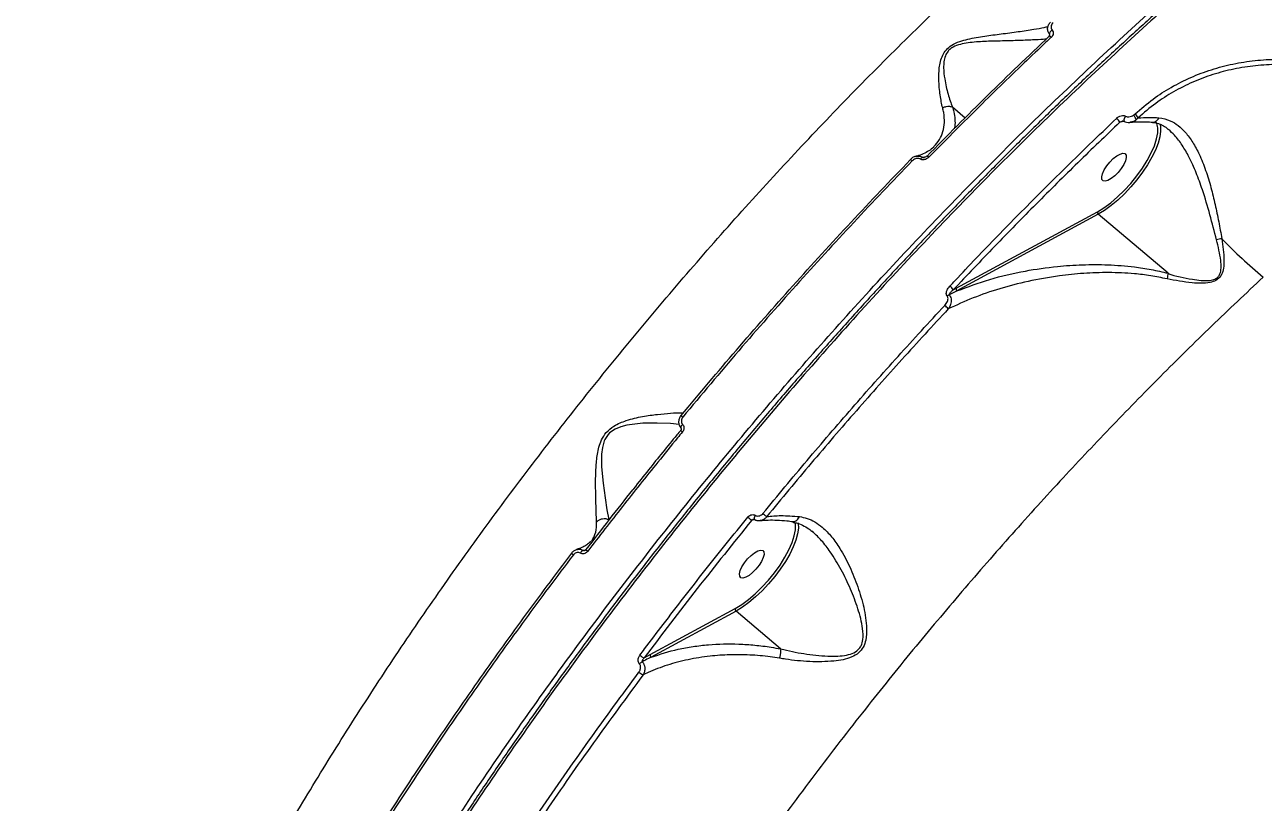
# Model space of a CAD drawing. Header units: millimetres. Extents: x -7245 to 6306, y -6696 to 5973.
# Drawn here: x 1099.5 to 1418.4, y -2352.6 to -2152.5 of the extents above; entities that cross this region are included whole.
import ezdxf

# ---------------------------------------------------------------- set-up
doc = ezdxf.new("R2010")
doc.units = ezdxf.units.MM
for name, color, linetype in [('DIKOM_ОБЪЕКТ', 7, 'Continuous'), ('DIKOM_РАЗМЕР_ЗОНА', 7, 'Continuous'), ('DIKOM_РАЗМЕР_ОБЪЕКТА', 7, 'Continuous')]:
    doc.layers.add(name, color=color, linetype=linetype)
doc.styles.add('style1', font='arial.ttf', dxfattribs={"width": 0.8})
doc.dimstyles.new('1-50', dxfattribs={"dimtxt": 300, "dimasz": 200, "dimexe": 100, "dimexo": 0, "dimgap": 100, "dimtad": 1, "dimtxsty": 'style1', "dimcen": 200, "dimclrd": 7, "dimclre": 7, "dimclrt": 7, "dimadec": 1, "dimazin": 2, "dimtfac": 1, "dimtmove": 0, "dimatfit": 2, "dimfxl": 0, "dimlwd": 25, "dimlwe": 18, "dimarcsym": 0})

# ---------------------------------------------------------------- blocks, each defined once
blk = doc.blocks.new('*D10')
at = {"layer": 'Defpoints', "color": 0, "transparency": 16777216}
for p in [(-4365.71, 2792.53), (4306.16, 475.6), (4306.16, -5965.27)]:
    blk.add_point(p, dxfattribs=at)
at = {"layer": 'DIKOM_РАЗМЕР_ОБЪЕКТА', "color": 7, "lineweight": 18, "transparency": 16777216}
for p, q in [((-4365.71, 2792.53), (-4365.71, -6065.27)), ((4306.16, 475.6), (4306.16, -6065.27))]:
    blk.add_line(p, q, dxfattribs=at)
at = {"layer": 'DIKOM_РАЗМЕР_ОБЪЕКТА', "color": 7, "lineweight": 25, "transparency": 16777216}
blk.add_line((-4165.71, -5965.27), (4106.16, -5965.27), dxfattribs=at)
at = {"layer": 'DIKOM_РАЗМЕР_ОБЪЕКТА', "color": 7, "transparency": 16777216}
for points in [[(-4165.71, -5931.93), (-4165.71, -5998.6), (-4365.71, -5965.27)], [(4106.16, -5931.93), (4106.16, -5998.6), (4306.16, -5965.27)]]:
    blk.add_solid(points, dxfattribs=at)
at = {"layer": 'DIKOM_РАЗМЕР_ОБЪЕКТА', "color": 7, "transparency": 16777216, "insert": (-85.78, -5712.1), "char_height": 300, "attachment_point": 5, "style": 'style1'}
blk.add_mtext('8650', dxfattribs=at)
blk = doc.blocks.new('*D11')
at = {"layer": 'Defpoints', "color": 0, "transparency": 16777216}
for p in [(-3472.32, 4472.83), (-6199.73, -2928.86), (1850.21, -2928.86)]:
    blk.add_point(p, dxfattribs=at)
at = {"layer": 'DIKOM_РАЗМЕР_ОБЪЕКТА', "color": 7, "lineweight": 18, "transparency": 16777216}
for p, q in [((-3472.32, 4472.83), (-6299.73, 4472.83)), ((1850.21, -2928.86), (-6299.73, -2928.86))]:
    blk.add_line(p, q, dxfattribs=at)
at = {"layer": 'DIKOM_РАЗМЕР_ОБЪЕКТА', "color": 7, "lineweight": 25, "transparency": 16777216}
blk.add_line((-6199.73, 4272.83), (-6199.73, -2728.86), dxfattribs=at)
at = {"layer": 'DIKOM_РАЗМЕР_ОБЪЕКТА', "color": 7, "transparency": 16777216}
for points in [[(-6233.06, 4272.83), (-6166.39, 4272.83), (-6199.73, 4472.83)], [(-6233.06, -2728.86), (-6166.39, -2728.86), (-6199.73, -2928.86)]]:
    blk.add_solid(points, dxfattribs=at)
at = {"layer": 'DIKOM_РАЗМЕР_ОБЪЕКТА', "color": 7, "transparency": 16777216, "insert": (-6452.9, 984.54), "char_height": 300, "attachment_point": 5, "rotation": 90, "style": 'style1'}
blk.add_mtext('7400', dxfattribs=at)
blk = doc.blocks.new('*D12')
at = {"layer": 'Defpoints', "color": 0, "transparency": 16777216}
for p in [(-5865.71, 123.34), (6306.18, -91.92), (6306.18, -6596.14)]:
    blk.add_point(p, dxfattribs=at)
at = {"layer": 'DIKOM_РАЗМЕР_ЗОНА', "color": 7, "lineweight": 18, "transparency": 16777216}
for p, q in [((-5865.71, 123.34), (-5865.71, -6696.14)), ((6306.18, -91.92), (6306.18, -6696.14))]:
    blk.add_line(p, q, dxfattribs=at)
at = {"layer": 'DIKOM_РАЗМЕР_ЗОНА', "color": 7, "lineweight": 25, "transparency": 16777216}
blk.add_line((-5665.71, -6596.14), (6106.18, -6596.14), dxfattribs=at)
at = {"layer": 'DIKOM_РАЗМЕР_ЗОНА', "color": 7, "transparency": 16777216}
for points in [[(-5665.71, -6562.81), (-5665.71, -6629.48), (-5865.71, -6596.14)], [(6106.18, -6562.81), (6106.18, -6629.48), (6306.18, -6596.14)]]:
    blk.add_solid(points, dxfattribs=at)
at = {"layer": 'DIKOM_РАЗМЕР_ЗОНА', "color": 7, "transparency": 16777216, "insert": (-71.19, -6342.97), "char_height": 300, "attachment_point": 5, "style": 'style1'}
blk.add_mtext('12150', dxfattribs=at)
blk = doc.blocks.new('*D13')
at = {"layer": 'Defpoints', "color": 0, "transparency": 16777216}
for p in [(-4231.86, 5972.83), (-6795, -4928.88), (1792.4, -4928.88)]:
    blk.add_point(p, dxfattribs=at)
at = {"layer": 'DIKOM_РАЗМЕР_ЗОНА', "color": 7, "lineweight": 18, "transparency": 16777216}
for p, q in [((-4231.86, 5972.83), (-6895, 5972.83)), ((1792.4, -4928.88), (-6895, -4928.88))]:
    blk.add_line(p, q, dxfattribs=at)
at = {"layer": 'DIKOM_РАЗМЕР_ЗОНА', "color": 7, "lineweight": 25, "transparency": 16777216}
blk.add_line((-6795, 5772.83), (-6795, -4728.88), dxfattribs=at)
at = {"layer": 'DIKOM_РАЗМЕР_ЗОНА', "color": 7, "transparency": 16777216}
for points in [[(-6828.33, 5772.83), (-6761.67, 5772.83), (-6795, 5972.83)], [(-6828.33, -4728.88), (-6761.67, -4728.88), (-6795, -4928.88)]]:
    blk.add_solid(points, dxfattribs=at)
at = {"layer": 'DIKOM_РАЗМЕР_ЗОНА', "color": 7, "transparency": 16777216, "insert": (-7048.17, 972.94), "char_height": 300, "attachment_point": 5, "rotation": 90, "style": 'style1'}
blk.add_mtext('10900', dxfattribs=at)

msp = doc.modelspace()

# ---------------------------------------------------------------- linework, layer by layer
at = {"layer": 'DIKOM_ОБЪЕКТ', "color": 7, "linetype": 'Continuous', "lineweight": 15}
for p, q in [((1338.357, -2173.63), (1341.657, -2176.424)), ((1382.698, -2177.343), (1381.433, -2177.576)), ((1382.495, -2177.301), (1382.513, -2177.314)), ((1384.978, -2175.738), (1385.372, -2175.43)), ((1386.157, -2176.446), (1385.637, -2176.944)), ((1384.069, -2177.585), (1384.454, -2177.528)), ((1339.296, -2220.309), (1375.675, -2200.605)), ((1375.894, -2201.264), (1339.515, -2220.968)), ((1393.838, -2216.451), (1375.894, -2201.264)), ((1338.571, -2220.703), (1339.296, -2220.309)), ((1249.897, -2279.842), (1250.04, -2279.963)), ((1287.415, -2279.893), (1286.687, -2280.026)), ((1245.257, -2285.551), (1245.387, -2285.417)), ((1302.462, -2283.085), (1302.171, -2282.794)), ((1240.345, -2288.465), (1240.349, -2288.461)), ((1260.566, -2314.606), (1282.427, -2302.766)), ((1282.646, -2303.424), (1260.785, -2315.265)), ((1294.129, -2313.144), (1282.646, -2303.424)), ((1259, -2315.461), (1260.566, -2314.606))]:
    msp.add_line(p, q, dxfattribs=at)
at = {"layer": 'DIKOM_ОБЪЕКТ', "color": 7, "linetype": 'Continuous', "lineweight": 15, "flags": 128}
for points in [[(1364.016, -2153.844), (1363.826, -2153.991), (1363.651, -2154.157), (1363.502, -2154.332), (1363.389, -2154.504), (1363.316, -2154.665), (1363.29, -2154.804), (1363.311, -2154.913), (1363.378, -2154.986)], [(1363.208, -2155.388), (1363.201, -2155.394), (1363.176, -2155.446), (1363.179, -2155.523)], [(1382.922, -2175.995), (1382.765, -2176.226), (1382.629, -2176.474), (1382.524, -2176.721), (1382.458, -2176.945), (1382.438, -2177.13), (1382.464, -2177.26), (1382.495, -2177.301)], [(1375.675, -2200.605), (1377.347, -2199.58), (1379.082, -2198.304), (1380.837, -2196.806), (1382.571, -2195.122), (1384.241, -2193.295), (1385.808, -2191.368), (1387.233, -2189.387), (1388.481, -2187.4), (1389.524, -2185.455), (1390.335, -2183.6), (1390.895, -2181.879), (1391.191, -2180.333), (1391.215, -2179.012)], [(1391.698, -2177.948), (1391.88, -2178.661), (1391.934, -2179.897), (1391.736, -2181.34), (1391.29, -2182.959), (1390.605, -2184.719), (1389.696, -2186.581), (1388.584, -2188.506), (1387.292, -2190.45), (1385.849, -2192.374), (1384.284, -2194.234), (1382.634, -2195.989), (1380.932, -2197.604), (1379.217, -2199.04), (1377.526, -2200.269), (1375.894, -2201.264)], [(1332.296, -2186.569), (1332.161, -2186.459), (1332.037, -2186.369), (1331.93, -2186.301), (1331.842, -2186.257), (1331.778, -2186.241), (1331.74, -2186.251), (1331.738, -2186.253)], [(1377.139, -2192.653), (1376.833, -2192.279), (1376.778, -2191.651), (1376.979, -2190.819), (1377.421, -2189.853), (1378.067, -2188.83), (1378.865, -2187.832), (1379.751, -2186.941), (1380.652, -2186.227), (1381.496, -2185.752), (1382.213, -2185.551), (1382.747, -2185.642), (1383.054, -2186.016), (1383.109, -2186.644), (1382.908, -2187.475), (1382.466, -2188.442), (1381.82, -2189.465), (1381.022, -2190.463), (1380.136, -2191.354), (1379.235, -2192.067), (1378.391, -2192.543), (1377.673, -2192.744), (1377.139, -2192.653)], [(1327.46, -2187.199), (1327.449, -2187.223), (1327.458, -2187.275)], [(1328.012, -2187.522), (1327.883, -2187.417), (1327.764, -2187.329), (1327.659, -2187.26), (1327.573, -2187.215), (1327.508, -2187.193), (1327.466, -2187.195), (1327.46, -2187.199)], [(1268.465, -2253.042), (1268.474, -2253.045), (1268.51, -2253.068)], [(1268.01, -2255.394), (1265.775, -2255.14), (1262.377, -2255.007), (1258.627, -2255.063), (1254.521, -2255.571), (1253.013, -2255.954), (1251.512, -2256.566), (1250.109, -2257.537), (1249.733, -2257.923), (1248.858, -2259.263), (1248.707, -2259.609), (1248.23, -2261.292), (1248.034, -2262.979), (1248.05, -2266.249), (1248.428, -2270.44), (1248.945, -2274.228), (1249.424, -2277.3), (1249.888, -2279.834), (1249.888, -2279.836), (1249.888, -2279.836)], [(1268.85, -2257.3), (1268.719, -2257.188), (1268.604, -2257.088), (1268.511, -2257.004), (1268.442, -2256.94), (1268.401, -2256.899), (1268.389, -2256.88), (1268.389, -2256.88)], [(1268.889, -2255.382), (1268.749, -2255.522), (1268.627, -2255.665), (1268.528, -2255.806), (1268.456, -2255.938), (1268.415, -2256.056), (1268.405, -2256.157), (1268.427, -2256.235), (1268.444, -2256.258)], [(1287.583, -2278.757), (1287.468, -2278.968), (1287.378, -2279.18), (1287.319, -2279.38), (1287.294, -2279.554), (1287.304, -2279.693), (1287.35, -2279.79), (1287.386, -2279.82)], [(1282.427, -2302.766), (1284.099, -2301.741), (1285.833, -2300.464), (1287.589, -2298.967), (1289.322, -2297.284), (1290.993, -2295.457), (1292.559, -2293.529), (1293.984, -2291.548), (1295.233, -2289.561), (1296.275, -2287.616), (1297.086, -2285.761), (1297.646, -2284.04), (1297.942, -2282.494), (1297.967, -2281.173)], [(1298.614, -2280.719), (1298.632, -2280.821), (1298.686, -2282.058), (1298.487, -2283.501), (1298.041, -2285.121), (1297.356, -2286.88), (1296.448, -2288.743), (1295.336, -2290.667), (1294.044, -2292.612), (1292.6, -2294.535), (1291.036, -2296.395), (1289.385, -2298.151), (1287.684, -2299.764), (1285.969, -2301.201), (1284.277, -2302.431), (1282.646, -2303.424)], [(1297.967, -2281.173), (1297.966, -2281.161), (1297.884, -2280.626)], [(1240.765, -2288.932), (1240.64, -2288.823), (1240.532, -2288.723), (1240.446, -2288.634), (1240.384, -2288.561), (1240.349, -2288.506), (1240.342, -2288.471), (1240.345, -2288.465)], [(1244.43, -2288.046), (1244.3, -2287.933), (1244.189, -2287.829), (1244.101, -2287.738), (1244.04, -2287.666), (1244.008, -2287.613), (1244.006, -2287.582), (1244.007, -2287.581)], [(1244.007, -2287.581), (1244.034, -2287.574), (1244.092, -2287.59)], [(1283.891, -2294.815), (1283.584, -2294.44), (1283.529, -2293.811), (1283.731, -2292.981), (1284.172, -2292.015), (1284.818, -2290.99), (1285.617, -2289.993), (1286.502, -2289.101), (1287.403, -2288.389), (1288.247, -2287.913), (1288.965, -2287.712), (1289.499, -2287.802), (1289.806, -2288.177), (1289.861, -2288.806), (1289.659, -2289.636), (1289.217, -2290.602), (1288.571, -2291.627), (1287.773, -2292.624), (1286.887, -2293.516), (1285.986, -2294.228), (1285.143, -2294.704), (1284.425, -2294.904), (1283.891, -2294.815)]]:
    msp.add_lwpolyline(points, dxfattribs=at)
at = {"layer": 'DIKOM_ОБЪЕКТ', "color": 7, "linetype": 'Continuous', "lineweight": 15}
for centre, radius, start, end in [((1363.234, -2156.111), 0.723, 37.78338, 92.08775), ((1379.074, -2178.551), 2.552, 22.45219, 52.49361), ((1384.337, -2175.893), 1.672, 275.41369, 321.04367), ((1382.432, -2177.913), 3.348, 16.81426, 40.51133), ((1383.685, -2177.545), 2.705, 23.97056, 51.42098), ((1387.678, -2179.246), 3.545, 3.7838, 28.10448), ((1331.195, -2187.756), 1.298, 114.67477, 147.32375), ((1376.299, -2200.764), 0.644, 165.72256, 231.02292), ((1409.576, -2220.268), 12.842, 98.44356, 104.63592), ((1507.1, -2111.05), 138.556, 224.15351, 230.16855), ((1338.303, -2223.878), 2.023, 112.77784, 130.29775), ((1334.546, -2223.65), 4.988, 36.21001, 51.27937), ((1339.919, -2220.468), 0.643, 165.66977, 231.0757), ((1332.641, -2229.287), 5.902, 38.36206, 50.74236), ((1271.066, -2250.61), 3.561, 223.0747, 233.1042), ((1294.373, -2269.143), 13.324, 229.16925, 234.76972), ((1300.588, -2265.421), 16.929, 229.38997, 233.69321), ((1243.939, -2289.138), 1.504, 114.13779, 154.69465), ((1283.05, -2302.924), 0.643, 165.69418, 231.0513), ((1259.57, -2318.686), 2.473, 115.55935, 136.54891), ((1260.795, -2311.537), 4.315, 228.03989, 245.4169), ((1261.189, -2314.765), 0.643, 165.69418, 231.0513), ((1260.574, -2315.822), 4.41, 228.4379, 245.0616)]:
    msp.add_arc(centre, radius, start, end, dxfattribs=at)
for points, knots in [([(1312.18, -1893.416), (1306.263, -1893.983), (1294.42, -1895.117), (1276.408, -1897.411), (1258.27, -1900.131), (1239.786, -1903.356), (1220.994, -1907.094), (1201.932, -1911.357), (1182.908, -1916.081), (1163.346, -1921.424), (1143.29, -1927.442), (1122.808, -1934.173), (1102.587, -1941.397), (1082.724, -1949.083), (1063.311, -1957.192), (1044.435, -1965.695), (1026.137, -1974.583), (1008.433, -1983.83), (991.355, -1993.416), (974.979, -2003.292), (959.385, -2013.415), (944.64, -2023.745), (930.785, -2034.268), (917.822, -2044.962), (905.774, -2055.8), (894.694, -2066.732), (884.635, -2077.705), (875.476, -2088.89), (867.316, -2100.26), (860.226, -2111.782), (854.367, -2123.225), (849.81, -2134.538), (846.443, -2145.708), (845.301, -2152.966), (844.731, -2156.593)], [0, 0, 0, 0, 0.0277669, 0.0555664, 0.0833661, 0.1111327, 0.1400377, 0.1689802, 0.1979229, 0.2268279, 0.2586377, 0.2905486, 0.3225103, 0.3544719, 0.386382, 0.4181914, 0.4498958, 0.4817001, 0.5135557, 0.5454111, 0.5772156, 0.6089191, 0.6405478, 0.6722762, 0.7040553, 0.7358346, 0.7675628, 0.799191, 0.8325936, 0.8660263, 0.8994296, 0.9329431, 0.9664867, 1, 1, 1, 1]), ([(1113.996, -2635.436), (1113.584, -2633.389), (1112.466, -2627.834), (1111.409, -2618.04), (1111.071, -2605.859), (1111.677, -2592.86), (1113.204, -2579.121), (1115.653, -2564.697), (1119.021, -2549.633), (1123.323, -2533.938), (1128.533, -2517.651), (1134.627, -2500.828), (1141.574, -2483.548), (1149.344, -2465.892), (1157.92, -2447.911), (1167.303, -2429.628), (1177.463, -2411.08), (1188.361, -2392.327), (1199.944, -2373.456), (1212.16, -2354.557), (1224.819, -2335.917), (1237.885, -2317.571), (1251.303, -2299.54), (1265.194, -2281.643), (1279.501, -2263.959), (1294.158, -2246.563), (1309.319, -2229.292), (1324.981, -2212.194), (1341.125, -2195.309), (1357.501, -2178.898), (1374.034, -2163.038), (1390.648, -2147.802), (1407.29, -2133.244), (1423.934, -2119.403), (1440.551, -2106.287), (1457.09, -2093.931), (1473.476, -2082.386), (1489.625, -2071.728), (1504.487, -2062.556), (1513.826, -2057.291), (1517.994, -2054.941)], [0, 0, 0, 0, 0.0156524, 0.0424895, 0.0694115, 0.0963763, 0.1233416, 0.1502638, 0.1771009, 0.2039385, 0.2308599, 0.257825, 0.2847902, 0.3117123, 0.3385494, 0.3653865, 0.3923084, 0.4192743, 0.4462389, 0.4731609, 0.4999984, 0.5258459, 0.55177, 0.5777327, 0.6036943, 0.6296184, 0.6554663, 0.6823038, 0.7092257, 0.7361914, 0.7631565, 0.7900784, 0.8169159, 0.843753, 0.8706749, 0.8976399, 0.9246051, 0.951527, 0.9783647, 1, 1, 1, 1]), ([(1099.998, -2546.151), (1100.191, -2542.217), (1100.576, -2534.338), (1102.238, -2521.631), (1104.674, -2508.326), (1107.953, -2494.418), (1112.038, -2479.99), (1116.93, -2465.076), (1122.634, -2449.693), (1129.125, -2433.876), (1136.376, -2417.678), (1144.351, -2401.174), (1153.014, -2384.441), (1162.346, -2367.525), (1172.344, -2350.449), (1182.98, -2333.248), (1194.21, -2315.975), (1205.982, -2298.713), (1218.242, -2281.542), (1230.961, -2264.505), (1244.129, -2247.636), (1257.713, -2230.956), (1271.661, -2214.526), (1285.907, -2198.42), (1300.386, -2182.713), (1315.063, -2167.443), (1329.92, -2152.647), (1344.928, -2138.34), (1360.026, -2124.571), (1375.144, -2111.406), (1390.212, -2098.897), (1404.069, -2087.984), (1416.714, -2078.474), (1424.325, -2073.068), (1428.13, -2070.365)], [0, 0, 0, 0, 0.0315563, 0.0632128, 0.0949196, 0.1266266, 0.1582825, 0.1898391, 0.2213972, 0.2530542, 0.2847616, 0.3164694, 0.3481273, 0.3796848, 0.4112653, 0.4429437, 0.4746738, 0.5064042, 0.5380833, 0.5696641, 0.6012947, 0.6330251, 0.6648063, 0.696588, 0.7283185, 0.7599501, 0.7916592, 0.8234675, 0.8553269, 0.8871857, 0.918995, 0.9507052, 0.9753524, 1, 1, 1, 1]), ([(1417.941, -2126.038), (1416.803, -2126.976), (1412.932, -2130.169), (1406.318, -2135.796), (1398.125, -2142.897), (1389.963, -2150.146), (1381.852, -2157.516), (1373.789, -2165.01), (1365.771, -2172.63), (1357.795, -2180.377), (1349.859, -2188.256), (1341.96, -2196.267), (1334.098, -2204.414), (1326.267, -2212.697), (1318.467, -2221.121), (1310.705, -2229.679), (1303.007, -2238.341), (1295.405, -2247.072), (1287.918, -2255.849), (1280.552, -2264.668), (1273.301, -2273.531), (1266.163, -2282.442), (1259.137, -2291.405), (1252.218, -2300.42), (1245.407, -2309.491), (1238.701, -2318.621), (1232.097, -2327.812), (1225.599, -2337.063), (1219.221, -2346.35), (1212.993, -2355.633), (1206.935, -2364.881), (1201.055, -2374.083), (1195.348, -2383.243), (1189.814, -2392.365), (1184.448, -2401.453), (1179.249, -2410.509), (1174.217, -2419.535), (1169.35, -2428.534), (1164.646, -2437.508), (1160.105, -2446.46), (1155.736, -2455.372), (1151.556, -2464.21), (1147.583, -2472.937), (1143.823, -2481.54), (1140.275, -2490.018), (1136.938, -2498.379), (1133.809, -2506.623), (1130.887, -2514.754), (1128.171, -2522.773), (1125.662, -2530.683), (1123.358, -2538.486), (1121.259, -2546.184), (1119.368, -2553.768), (1117.692, -2561.213), (1116.238, -2568.488), (1115.012, -2575.574), (1114.011, -2582.471), (1113.236, -2589.18), (1112.685, -2595.705), (1112.359, -2602.049), (1112.258, -2608.212), (1112.38, -2614.198), (1112.729, -2620.004), (1113.302, -2625.636), (1114.102, -2631.088), (1115.125, -2636.345), (1116.369, -2641.387), (1117.83, -2646.197), (1119.514, -2650.758), (1121.147, -2654.575), (1122.31, -2656.778), (1122.756, -2657.624)], [0, 0, 0, 0, 0.006174, 0.0210096, 0.0358492, 0.0506144, 0.0653122, 0.0799583, 0.0945696, 0.1091625, 0.1237547, 0.1383584, 0.1529894, 0.167663, 0.1823963, 0.1972068, 0.21205, 0.2268379, 0.2415519, 0.2562111, 0.2708297, 0.2854253, 0.3000158, 0.3146141, 0.3292348, 0.3438936, 0.3586078, 0.3733939, 0.3882391, 0.4030593, 0.4177956, 0.4324712, 0.447102, 0.4617058, 0.4762979, 0.4908962, 0.5055117, 0.5201607, 0.5348602, 0.5496265, 0.5644676, 0.5793073, 0.594071, 0.6087697, 0.6234189, 0.6380364, 0.6526384, 0.6672416, 0.681859, 0.6965052, 0.7111969, 0.7259511, 0.7407835, 0.7556356, 0.7704365, 0.7851669, 0.7998439, 0.8144831, 0.829102, 0.8437165, 0.8583408, 0.8729879, 0.8876727, 0.9024121, 0.9172212, 0.9320737, 0.9468916, 0.9616225, 0.9762835, 0.9908888, 1, 1, 1, 1]), ([(1418.601, -2126.243), (1415.37, -2128.943), (1406.665, -2136.216), (1392.476, -2148.636), (1376.096, -2163.616), (1359.66, -2179.346), (1343.222, -2195.789), (1326.843, -2212.908), (1310.881, -2230.325), (1295.383, -2247.974), (1280.382, -2265.784), (1265.633, -2284.045), (1251.2, -2302.712), (1237.142, -2321.729), (1223.768, -2340.677), (1211.11, -2359.493), (1199.177, -2378.116), (1187.779, -2396.852), (1176.978, -2415.638), (1166.827, -2434.409), (1157.549, -2452.752), (1149.156, -2470.612), (1141.639, -2487.951), (1134.876, -2505.049), (1128.924, -2521.836), (1123.824, -2538.245), (1119.688, -2553.913), (1116.507, -2568.806), (1114.253, -2582.904), (1112.888, -2596.437), (1112.457, -2609.332), (1112.981, -2621.53), (1114.397, -2632.276), (1116.51, -2641.716), (1119.258, -2649.875), (1121.434, -2655.246), (1122.887, -2657.683), (1122.987, -2657.851)], [0, 0, 0, 0, 0.0175098, 0.0471733, 0.0768596, 0.1065232, 0.137048, 0.1675984, 0.1981228, 0.2277864, 0.2574724, 0.2871364, 0.3176611, 0.3482104, 0.3787353, 0.4083997, 0.4380851, 0.467749, 0.4982733, 0.5288236, 0.5593488, 0.589012, 0.6186985, 0.6483614, 0.6788865, 0.7094368, 0.7399614, 0.7696252, 0.7993115, 0.8289745, 0.8594992, 0.8900495, 0.9205739, 0.9463918, 0.9722396, 0.998087, 1, 1, 1, 1]), ([(1363.378, -2154.986), (1363.223, -2154.76), (1362.903, -2154.293), (1362.809, -2153.416), (1363.017, -2152.521), (1363.406, -2152.033), (1363.6, -2151.789)], [0, 0, 0, 0, 0.2380226, 0.4905257, 0.7462164, 1, 1, 1, 1]), ([(1335.833, -2173.891), (1335.598, -2172.823), (1335.127, -2170.688), (1334.813, -2167.069), (1334.865, -2164.075), (1335.207, -2161.939), (1335.748, -2160.345), (1336.703, -2158.863), (1338.233, -2157.607), (1340.184, -2156.746), (1343.079, -2155.957), (1346.703, -2155.34), (1351.079, -2154.811), (1355.371, -2154.238), (1359.08, -2153.689), (1361.646, -2153.23), (1362.665, -2153.013), (1362.98, -2152.945)], [0, 0, 0, 0, 0.1084306, 0.2168694, 0.290052, 0.327704, 0.3651613, 0.3987972, 0.4327537, 0.4751019, 0.5157687, 0.6023169, 0.6891023, 0.7874057, 0.8856211, 0.9645756, 1, 1, 1, 1]), ([(1363.331, -2154.95), (1363.344, -2154.966), (1363.384, -2155.018), (1363.387, -2155.102), (1363.304, -2155.295), (1363.19, -2155.41), (1363.12, -2155.46), (1363.112, -2155.466)], [0, 0, 0, 0, 0.1594419, 0.518678, 0.7599168, 0.9743414, 1, 1, 1, 1]), ([(1364.236, -2151.963), (1364.11, -2152.104), (1363.859, -2152.388), (1363.707, -2152.91), (1363.739, -2153.428), (1363.926, -2153.709), (1364.016, -2153.844)], [0, 0, 0, 0, 0.2580877, 0.5167083, 0.7677983, 1, 1, 1, 1]), ([(1364.016, -2153.844), (1364.104, -2153.975), (1364.286, -2154.246), (1364.319, -2154.748), (1364.172, -2155.254), (1363.927, -2155.53), (1363.805, -2155.668)], [0, 0, 0, 0, 0.2338122, 0.4825744, 0.7414682, 1, 1, 1, 1]), ([(1331.746, -2186.351), (1336.941, -2181.093), (1347.345, -2170.562), (1357.896, -2160.541), (1363.179, -2155.523)], [0, 0, 0, 0, 0.4992748, 1, 1, 1, 1]), ([(1363.805, -2155.668), (1363.338, -2156.108), (1361.001, -2158.306), (1354.553, -2164.437), (1344.485, -2174.219), (1336.362, -2182.45), (1332.296, -2186.569)], [0, 0, 0, 0, 0.0441457, 0.220715, 0.6100083, 1, 1, 1, 1]), ([(1362.511, -2156.164), (1362.25, -2156.185), (1361.258, -2156.263), (1358.761, -2156.411), (1355.094, -2156.546), (1350.891, -2156.663), (1346.65, -2156.735), (1343.159, -2156.977), (1340.398, -2157.46), (1338.658, -2158.064), (1337.677, -2158.796), (1336.992, -2159.542), (1336.43, -2160.546), (1336.106, -2162.023), (1336.045, -2164.046), (1336.377, -2166.934), (1337.174, -2170.394), (1337.946, -2172.661), (1338.347, -2173.623), (1338.347, -2173.624)], [0, 0, 0, 0, 0.0289713, 0.1099551, 0.2112987, 0.3127228, 0.4009647, 0.4889563, 0.5287573, 0.5685467, 0.5945985, 0.5993858, 0.6302285, 0.6665617, 0.7031194, 0.7769763, 0.88843, 0.9998894, 1, 1, 1, 1]), ([(1385.372, -2175.43), (1386.878, -2174.12), (1389.774, -2171.6), (1394.636, -2168.499), (1399.671, -2165.953), (1404.994, -2163.936), (1410.535, -2162.483), (1416.217, -2161.59), (1421.963, -2161.257), (1427.692, -2161.511), (1433.353, -2162.271), (1436.986, -2163.223), (1438.8, -2163.698)], [0, 0, 0, 0, 0.1070818, 0.2059767, 0.3051841, 0.4040774, 0.5033389, 0.6029206, 0.7021779, 0.8013485, 0.9008334, 1, 1, 1, 1]), ([(1438.485, -2165.016), (1436.708, -2164.549), (1433.148, -2163.613), (1427.6, -2162.862), (1421.986, -2162.605), (1416.357, -2162.927), (1410.791, -2163.793), (1405.365, -2165.211), (1400.151, -2167.178), (1395.223, -2169.668), (1390.464, -2172.699), (1387.63, -2175.164), (1386.157, -2176.446)], [0, 0, 0, 0, 0.0992775, 0.19887, 0.2981517, 0.3974202, 0.4970062, 0.5962745, 0.6950831, 0.7942198, 0.8930341, 1, 1, 1, 1]), ([(1333.586, -2183.838), (1334.108, -2183.251), (1335.128, -2182.107), (1335.983, -2180.01), (1336.36, -2177.707), (1336.238, -2175.624), (1335.928, -2174.297), (1335.833, -2173.891)], [0, 0, 0, 0, 0.2343598, 0.4567397, 0.6796802, 0.9018622, 1, 1, 1, 1]), ([(1335.833, -2173.891), (1335.875, -2173.865), (1336.15, -2173.696), (1336.727, -2173.478), (1337.576, -2173.395), (1338.09, -2173.548), (1338.347, -2173.624)], [0, 0, 0, 0, 0.0562567, 0.3685193, 0.6843395, 1, 1, 1, 1]), ([(1338.347, -2173.624), (1338.348, -2173.624), (1338.351, -2173.626), (1338.354, -2173.628), (1338.356, -2173.63), (1338.357, -2173.63)], [0, 0, 0, 0, 0.3064832, 0.7206832, 1, 1, 1, 1]), ([(1338.357, -2173.63), (1338.475, -2174.044), (1338.791, -2175.151), (1339.011, -2176.825), (1339.033, -2178.295), (1338.857, -2179.057), (1338.806, -2179.28)], [0, 0, 0, 0, 0.1980822, 0.5304816, 0.8628892, 1, 1, 1, 1]), ([(1337.666, -2219.758), (1338.119, -2219.276), (1340.383, -2216.867), (1346.295, -2210.64), (1355.459, -2201.199), (1367.503, -2189.122), (1375.931, -2181.034), (1380.628, -2176.526)], [0, 0, 0, 0, 0.0321633, 0.1607966, 0.4182913, 0.6757826, 1, 1, 1, 1]), ([(1380.628, -2176.526), (1380.679, -2176.479), (1380.923, -2176.258), (1381.402, -2175.973), (1382.016, -2175.817), (1382.531, -2175.823), (1382.792, -2175.938), (1382.922, -2175.995)], [0, 0, 0, 0, 0.0844771, 0.4027826, 0.6518606, 0.8255023, 1, 1, 1, 1]), ([(1382.173, -2177.302), (1382.094, -2177.318), (1381.859, -2177.364), (1381.623, -2177.472), (1381.466, -2177.557), (1381.433, -2177.576)], [0, 0, 0, 0, 0.2824215, 0.8469879, 1, 1, 1, 1]), ([(1382.173, -2177.302), (1382.204, -2177.294), (1382.278, -2177.277), (1382.382, -2177.28), (1382.46, -2177.292), (1382.506, -2177.31), (1382.517, -2177.316), (1382.518, -2177.318), (1382.519, -2177.318)], [0, 0, 0, 0, 0.1864715, 0.4333122, 0.5911445, 0.7151806, 0.8515738, 1, 1, 1, 1]), ([(1382.513, -2177.313), (1382.515, -2177.315), (1382.706, -2177.464), (1383.206, -2177.586), (1383.75, -2177.668), (1384.043, -2177.599), (1384.088, -2177.589)], [0, 0, 0, 0, 0.0067615, 0.4510792, 0.9164145, 1, 1, 1, 1]), ([(1382.922, -2175.995), (1383.058, -2176.055), (1383.329, -2176.174), (1383.87, -2176.18), (1384.443, -2176.046), (1384.808, -2175.836), (1384.978, -2175.738)], [0, 0, 0, 0, 0.2096564, 0.41821, 0.7298389, 1, 1, 1, 1]), ([(1385.637, -2176.944), (1385.404, -2177.105), (1384.928, -2177.435), (1384.372, -2177.534), (1384.087, -2177.585)], [0, 0, 0, 0, 0.4885328, 1, 1, 1, 1]), ([(1384.495, -2177.564), (1384.572, -2177.554), (1385.277, -2177.464), (1386.782, -2177.414), (1388.508, -2177.424), (1389.6, -2177.535), (1389.855, -2177.561)], [0, 0, 0, 0, 0.0498743, 0.4609771, 0.8737641, 1, 1, 1, 1]), ([(1386.157, -2176.446), (1387.094, -2176.373), (1388.76, -2176.244), (1390.665, -2176.354), (1391.498, -2176.403)], [0, 0, 0, 0, 0.5623934, 1, 1, 1, 1]), ([(1389.829, -2177.514), (1389.881, -2177.527), (1390.13, -2177.588), (1390.596, -2177.415), (1391.092, -2177.038), (1391.371, -2176.646), (1391.479, -2176.439), (1391.498, -2176.403)], [0, 0, 0, 0, 0.0836897, 0.4009285, 0.7180591, 0.9496945, 1, 1, 1, 1]), ([(1391.498, -2176.403), (1392.498, -2176.591), (1394.253, -2176.92), (1396.496, -2178.371), (1398.45, -2180.22), (1400.262, -2182.709), (1402.023, -2185.985), (1403.584, -2189.91), (1404.914, -2194.296), (1406, -2198.755), (1406.911, -2203.181), (1407.431, -2206.105), (1407.69, -2207.565)], [0, 0, 0, 0, 0.1044949, 0.1833827, 0.2623354, 0.3558445, 0.4494162, 0.5631886, 0.6770724, 0.7845145, 0.8924063, 1, 1, 1, 1]), ([(1381.433, -2177.576), (1377.828, -2181.027), (1370.618, -2187.928), (1359.866, -2198.613), (1349.165, -2209.513), (1342.102, -2216.973), (1338.571, -2220.703)], [0, 0, 0, 0, 0.249312, 0.4986315, 0.7493198, 1, 1, 1, 1]), ([(1389.815, -2177.597), (1390.111, -2177.621), (1390.885, -2177.685), (1392.023, -2178.112), (1393.119, -2178.705), (1393.754, -2179.253), (1394.006, -2179.472)], [0, 0, 0, 0, 0.1996166, 0.5232374, 0.8103813, 1, 1, 1, 1]), ([(1406.331, -2207.842), (1405.779, -2205.692), (1404.677, -2201.395), (1402.939, -2195.538), (1401.135, -2190.535), (1399.41, -2186.676), (1397.536, -2183.448), (1395.786, -2181.064), (1394.52, -2179.934), (1394.004, -2179.474)], [0, 0, 0, 0, 0.2040731, 0.4078348, 0.5499414, 0.6918603, 0.8065811, 0.9212034, 1, 1, 1, 1]), ([(1328.914, -2186.369), (1328.769, -2186.403), (1328.34, -2186.506), (1327.834, -2186.813), (1327.565, -2187.127), (1327.484, -2187.222)], [0, 0, 0, 0, 0.2639373, 0.7779167, 1, 1, 1, 1]), ([(1330.102, -2187.055), (1329.976, -2186.994), (1329.723, -2186.872), (1329.268, -2186.86), (1328.791, -2186.975), (1328.354, -2187.206), (1328.116, -2187.426), (1328.012, -2187.522)], [0, 0, 0, 0, 0.1888971, 0.3773979, 0.5792183, 0.8166296, 1, 1, 1, 1]), ([(1333.579, -2183.867), (1333.533, -2183.923), (1333.206, -2184.317), (1332.33, -2184.943), (1330.908, -2185.694), (1329.743, -2186.155), (1328.992, -2186.324), (1328.889, -2186.347)], [0, 0, 0, 0, 0.0516859, 0.3659522, 0.6668013, 0.9543817, 1, 1, 1, 1]), ([(1328.894, -2186.369), (1329.041, -2186.327), (1329.412, -2186.224), (1330.038, -2186.276), (1330.446, -2186.475), (1330.653, -2186.577)], [0, 0, 0, 0, 0.2452043, 0.6176544, 1, 1, 1, 1]), ([(1332.296, -2186.569), (1332.188, -2186.669), (1331.935, -2186.9), (1331.472, -2187.139), (1330.969, -2187.256), (1330.495, -2187.244), (1330.233, -2187.118), (1330.102, -2187.055)], [0, 0, 0, 0, 0.1825685, 0.423767, 0.6274646, 0.8133901, 1, 1, 1, 1]), ([(1330.653, -2186.577), (1330.734, -2186.561), (1331.038, -2186.503), (1331.338, -2186.444), (1331.558, -2186.4)], [0, 0, 0, 0, 0.2677397, 1, 1, 1, 1]), ([(1330.653, -2186.577), (1330.683, -2186.59), (1330.735, -2186.613), (1330.862, -2186.632), (1330.982, -2186.633), (1331.068, -2186.613), (1331.092, -2186.607)], [0, 0, 0, 0, 0.2125848, 0.3679587, 0.8226984, 1, 1, 1, 1]), ([(1331.728, -2186.244), (1331.688, -2186.289), (1331.572, -2186.419), (1331.342, -2186.551), (1331.159, -2186.593), (1331.092, -2186.609)], [0, 0, 0, 0, 0.2527825, 0.7257531, 1, 1, 1, 1]), ([(1268.51, -2253.068), (1273.228, -2247.429), (1282.665, -2236.151), (1297.284, -2219.546), (1312.197, -2203.18), (1322.371, -2192.576), (1327.458, -2187.275)], [0, 0, 0, 0, 0.248596, 0.4971956, 0.7485973, 1, 1, 1, 1]), ([(1328.012, -2187.522), (1322.97, -2192.775), (1312.885, -2203.281), (1297.991, -2219.616), (1283.277, -2236.313), (1273.711, -2247.743), (1268.928, -2253.458)], [0, 0, 0, 0, 0.2485956, 0.4971942, 0.7485981, 1, 1, 1, 1]), ([(1407.69, -2207.565), (1407.949, -2209.407), (1408.306, -2211.955), (1408.194, -2215.026), (1407.802, -2216.605), (1407.077, -2217.688), (1406.051, -2218.429), (1404.438, -2218.912), (1402.364, -2219.062), (1398.628, -2218.857), (1395.727, -2218.294), (1393.588, -2217.879)], [0, 0, 0, 0, 0.2311371, 0.3196877, 0.3914209, 0.4367009, 0.4822228, 0.5456651, 0.6397149, 0.7342312, 1, 1, 1, 1]), ([(1393.844, -2216.46), (1393.847, -2216.461), (1395.844, -2217.26), (1398.736, -2217.766), (1402.329, -2218.336), (1404.297, -2218.369), (1405.827, -2218.06), (1406.768, -2217.43), (1407.361, -2216.43), (1407.562, -2214.952), (1407.348, -2212.024), (1406.76, -2209.605), (1406.331, -2207.842)], [0, 0, 0, 0, 0.0003274, 0.274236, 0.3691559, 0.4635525, 0.5235617, 0.5648644, 0.6061973, 0.6747388, 0.76301, 1, 1, 1, 1]), ([(1339.515, -2220.968), (1342.291, -2219.933), (1347.843, -2217.864), (1356.581, -2215.839), (1364.609, -2214.675), (1371.752, -2214.186), (1378.369, -2214.183), (1384.325, -2214.661), (1389.503, -2215.424), (1392.393, -2216.109), (1393.838, -2216.451)], [0, 0, 0, 0, 0.18014, 0.3602654, 0.513481, 0.6278127, 0.7423204, 0.8564262, 0.9282299, 1, 1, 1, 1]), ([(1418.351, -2217.451), (1413.915, -2221.616), (1405.038, -2229.953), (1391.863, -2242.958), (1378.832, -2256.288), (1365.814, -2270.13), (1352.843, -2284.466), (1339.956, -2299.275), (1327.367, -2314.321), (1314.699, -2330.071), (1302.024, -2346.524), (1289.414, -2363.659), (1277.3, -2380.904), (1265.739, -2398.178), (1254.784, -2415.4), (1244.488, -2432.495), (1234.877, -2449.432), (1225.952, -2466.187), (1217.724, -2482.725), (1210.23, -2498.971), (1203.506, -2514.846), (1197.585, -2530.286), (1192.49, -2545.254), (1188.212, -2559.739), (1184.753, -2573.708), (1182.126, -2587.1), (1180.346, -2599.848), (1179.411, -2612.131), (1179.386, -2623.867), (1180.31, -2634.991), (1182.178, -2645.266), (1185.02, -2654.62), (1188.736, -2663.117), (1191.992, -2667.956), (1193.62, -2670.375)], [0, 0, 0, 0, 0.0277663, 0.0555656, 0.083365, 0.1111322, 0.1400373, 0.1689796, 0.1979225, 0.2268274, 0.258637, 0.2905481, 0.3225097, 0.3544719, 0.386382, 0.4181913, 0.4498948, 0.4817001, 0.5135554, 0.5454112, 0.5772151, 0.6089195, 0.6405471, 0.6722759, 0.704055, 0.7358347, 0.7675624, 0.7991909, 0.8325938, 0.8660267, 0.8994299, 0.9329431, 0.9664865, 1, 1, 1, 1]), ([(1393.588, -2217.879), (1392.185, -2217.592), (1389.378, -2217.017), (1384.343, -2216.447), (1378.546, -2216.185), (1372.098, -2216.413), (1365.131, -2217.138), (1357.889, -2218.426), (1350.49, -2220.357), (1343.594, -2222.702), (1339.376, -2224.651), (1337.269, -2225.625)], [0, 0, 0, 0, 0.0661355, 0.1323037, 0.2383365, 0.3447324, 0.450977, 0.5939581, 0.7292239, 0.8647246, 1, 1, 1, 1]), ([(1393.844, -2216.46), (1393.818, -2216.664), (1393.768, -2217.04), (1393.659, -2217.568), (1393.598, -2217.836), (1393.588, -2217.879)], [0, 0, 0, 0, 0.4996424, 0.9205706, 1, 1, 1, 1]), ([(1393.838, -2216.451), (1393.84, -2216.452), (1393.842, -2216.454), (1393.844, -2216.457), (1393.844, -2216.459), (1393.844, -2216.46)], [0, 0, 0, 0, 0.3705616, 0.7948771, 1, 1, 1, 1]), ([(1336.995, -2222.335), (1336.964, -2222.294), (1336.863, -2222.165), (1336.759, -2221.853), (1336.765, -2221.363), (1336.997, -2220.598), (1337.401, -2220.091), (1337.666, -2219.758)], [0, 0, 0, 0, 0.0555791, 0.1784117, 0.3496046, 0.5728751, 1, 1, 1, 1]), ([(1337.52, -2222.012), (1337.57, -2222.072), (1337.732, -2222.267), (1337.944, -2222.71), (1338.062, -2223.391), (1337.962, -2224.305), (1337.65, -2225.075), (1337.345, -2225.514), (1337.269, -2225.625)], [0, 0, 0, 0, 0.063536, 0.2059654, 0.3868189, 0.5939034, 0.8979397, 1, 1, 1, 1]), ([(1338.571, -2220.703), (1338.34, -2220.889), (1337.999, -2221.165), (1337.663, -2221.557), (1337.529, -2221.785), (1337.488, -2221.935), (1337.514, -2221.996), (1337.52, -2222.012)], [0, 0, 0, 0, 0.4939846, 0.7308257, 0.8853945, 0.9703573, 1, 1, 1, 1]), ([(1339.515, -2220.968), (1339.294, -2221.082), (1338.628, -2221.428), (1337.964, -2221.778), (1337.52, -2222.012)], [0, 0, 0, 0, 0.3319846, 1, 1, 1, 1]), ([(1289.569, -2278.273), (1293.339, -2273.715), (1300.88, -2264.599), (1312.5, -2251.119), (1324.313, -2237.782), (1332.355, -2229.073), (1336.376, -2224.718)], [0, 0, 0, 0, 0.2490998, 0.4982007, 0.7491072, 1, 1, 1, 1]), ([(1336.376, -2224.718), (1336.629, -2224.401), (1337.003, -2223.932), (1337.216, -2223.225), (1337.219, -2222.781), (1337.119, -2222.492), (1337.024, -2222.371), (1336.995, -2222.335)], [0, 0, 0, 0, 0.4386594, 0.648824, 0.8191651, 0.9451682, 1, 1, 1, 1]), ([(1337.269, -2225.625), (1333.286, -2229.939), (1325.319, -2238.568), (1313.557, -2251.84), (1301.933, -2265.321), (1294.354, -2274.483), (1290.564, -2279.064)], [0, 0, 0, 0, 0.2491031, 0.4982002, 0.7491032, 1, 1, 1, 1]), ([(1246.765, -2280.446), (1246.725, -2279.645), (1246.645, -2278.042), (1246.559, -2274.742), (1246.47, -2270.915), (1246.532, -2266.918), (1246.81, -2263.603), (1247.306, -2261.18), (1247.982, -2259.246), (1249.233, -2257.254), (1251.005, -2255.831), (1252.789, -2254.93), (1255.306, -2254.014), (1258.64, -2253.251), (1262.514, -2252.743), (1265.866, -2252.425), (1268.071, -2252.326), (1268.866, -2252.409), (1269.049, -2252.429)], [0, 0, 0, 0, 0.0802883, 0.1606828, 0.2481164, 0.3355214, 0.4004071, 0.433923, 0.46727, 0.5057258, 0.550271, 0.5827925, 0.6154048, 0.7038021, 0.7924241, 0.8827466, 0.9729333, 1, 1, 1, 1]), ([(1268.473, -2253.05), (1268.441, -2253.084), (1268.203, -2253.332), (1267.932, -2253.945), (1267.821, -2254.834), (1267.998, -2255.663), (1268.326, -2256.064), (1268.466, -2256.235)], [0, 0, 0, 0, 0.0403609, 0.2937416, 0.550645, 0.8078905, 1, 1, 1, 1]), ([(1268.928, -2253.458), (1268.832, -2253.598), (1268.639, -2253.88), (1268.535, -2254.384), (1268.587, -2254.877), (1268.743, -2255.206), (1268.866, -2255.355), (1268.889, -2255.382)], [0, 0, 0, 0, 0.2364206, 0.4727704, 0.7092362, 0.9460681, 1, 1, 1, 1]), ([(1268.394, -2256.883), (1268.067, -2257.277), (1265.283, -2260.631), (1261.228, -2265.637), (1257.549, -2270.274), (1256.255, -2271.906)], [0, 0, 0, 0, 0.0793674, 0.6760301, 1, 1, 1, 1]), ([(1268.436, -2256.259), (1268.461, -2256.289), (1268.507, -2256.345), (1268.535, -2256.491), (1268.515, -2256.65), (1268.463, -2256.787), (1268.405, -2256.854), (1268.385, -2256.878)], [0, 0, 0, 0, 0.2639082, 0.4942348, 0.691983, 0.8935848, 1, 1, 1, 1]), ([(1268.889, -2255.382), (1268.911, -2255.41), (1269.032, -2255.559), (1269.189, -2255.884), (1269.241, -2256.376), (1269.138, -2256.879), (1268.946, -2257.16), (1268.85, -2257.3)], [0, 0, 0, 0, 0.0537726, 0.2896939, 0.5265815, 0.7632621, 1, 1, 1, 1]), ([(1268.85, -2257.3), (1268.427, -2257.815), (1266.311, -2260.388), (1261.122, -2266.764), (1253.357, -2276.481), (1247.407, -2284.19), (1244.43, -2288.046)], [0, 0, 0, 0, 0.0507623, 0.2538458, 0.6266942, 1, 1, 1, 1]), ([(1244.092, -2287.59), (1248.046, -2282.431), (1252.068, -2277.184), (1256.244, -2272.015), (1256.314, -2271.928)], [0, 0, 0, 0, 0.9832097, 1, 1, 1, 1]), ([(1257.91, -2314.746), (1258.305, -2314.218), (1260.284, -2311.579), (1265.8, -2304.302), (1274.589, -2292.947), (1281.969, -2283.801), (1285.661, -2279.224)], [0, 0, 0, 0, 0.0441431, 0.2207086, 0.6100113, 1, 1, 1, 1]), ([(1285.661, -2279.224), (1285.706, -2279.173), (1285.87, -2278.986), (1286.213, -2278.739), (1286.688, -2278.58), (1287.168, -2278.568), (1287.445, -2278.694), (1287.583, -2278.757)], [0, 0, 0, 0, 0.0918215, 0.3355326, 0.5630525, 0.7814228, 1, 1, 1, 1]), ([(1287.583, -2278.757), (1287.725, -2278.821), (1288.008, -2278.949), (1288.502, -2278.938), (1288.994, -2278.774), (1289.352, -2278.52), (1289.523, -2278.326), (1289.569, -2278.273)], [0, 0, 0, 0, 0.2168232, 0.4334889, 0.6620499, 0.9080231, 1, 1, 1, 1]), ([(1290.564, -2279.064), (1290.498, -2279.151), (1290.253, -2279.471), (1289.721, -2279.868), (1289.174, -2280.117), (1288.886, -2280.109), (1288.851, -2280.108)], [0, 0, 0, 0, 0.1529152, 0.562819, 0.9470437, 1, 1, 1, 1]), ([(1290.564, -2279.064), (1291.738, -2278.949), (1294.287, -2278.698), (1297.329, -2278.955), (1298.97, -2279.093)], [0, 0, 0, 0, 0.4605037, 1, 1, 1, 1]), ([(1298.97, -2279.093), (1299.624, -2279.212), (1300.995, -2279.462), (1302.963, -2280.41), (1305.113, -2281.948), (1307.298, -2284.227), (1309.701, -2287.622), (1312, -2291.945), (1314.015, -2297.077), (1315.619, -2302.386), (1316.351, -2307.027), (1316.221, -2310.525), (1315.492, -2312.719), (1314.228, -2314.283), (1312.365, -2315.341), (1310.19, -2315.97), (1306.574, -2316.462), (1301.592, -2316.517), (1296.899, -2316.037), (1294.347, -2315.636), (1293.824, -2315.553)], [0, 0, 0, 0, 0.039975, 0.083839, 0.127731, 0.1889341, 0.2502273, 0.3350346, 0.4199818, 0.5024351, 0.5846144, 0.6297476, 0.6580848, 0.6869135, 0.7180026, 0.753287, 0.7887221, 0.8822429, 0.9758676, 1, 1, 1, 1]), ([(1297.263, -2280.329), (1297.324, -2280.345), (1297.568, -2280.41), (1298.026, -2280.236), (1298.535, -2279.83), (1298.832, -2279.388), (1298.952, -2279.132), (1298.97, -2279.093)], [0, 0, 0, 0, 0.0977319, 0.3924201, 0.6870758, 0.952297, 1, 1, 1, 1]), ([(1245.489, -2285.312), (1245.902, -2284.619), (1246.738, -2283.218), (1246.756, -2281.376), (1246.765, -2280.446)], [0, 0, 0, 0, 0.4945104, 1, 1, 1, 1]), ([(1246.765, -2280.446), (1246.797, -2280.411), (1246.995, -2280.197), (1247.465, -2279.857), (1248.245, -2279.592), (1249.108, -2279.555), (1249.628, -2279.743), (1249.888, -2279.836)], [0, 0, 0, 0, 0.0429642, 0.2680436, 0.5120309, 0.7560014, 1, 1, 1, 1]), ([(1249.888, -2279.836), (1249.89, -2279.837), (1249.893, -2279.838), (1249.895, -2279.841), (1249.897, -2279.842)], [0, 0, 0, 0, 0.3999081, 1, 1, 1, 1]), ([(1286.687, -2280.026), (1281.973, -2285.875), (1272.53, -2297.589), (1263.514, -2309.498), (1259, -2315.461)], [0, 0, 0, 0, 0.4992722, 1, 1, 1, 1]), ([(1287.161, -2279.797), (1287.096, -2279.814), (1286.95, -2279.85), (1286.796, -2279.94), (1286.711, -2280.007), (1286.687, -2280.026)], [0, 0, 0, 0, 0.364791, 0.8234473, 1, 1, 1, 1]), ([(1287.162, -2279.801), (1287.178, -2279.796), (1287.247, -2279.776), (1287.327, -2279.79), (1287.365, -2279.815), (1287.381, -2279.825)], [0, 0, 0, 0, 0.1460902, 0.6463251, 1, 1, 1, 1]), ([(1287.392, -2279.812), (1287.415, -2279.83), (1287.657, -2280.009), (1288.168, -2280.156), (1288.642, -2280.116), (1288.844, -2280.099)], [0, 0, 0, 0, 0.0583389, 0.5979936, 1, 1, 1, 1]), ([(1288.852, -2280.118), (1289.527, -2280.055), (1290.885, -2279.928), (1293.215, -2279.957), (1295.337, -2280.095), (1296.75, -2280.301), (1297.255, -2280.374)], [0, 0, 0, 0, 0.2788784, 0.5603512, 0.8427212, 1, 1, 1, 1]), ([(1297.221, -2280.546), (1297.544, -2280.594), (1298.42, -2280.726), (1299.801, -2281.288), (1301.227, -2282.074), (1302.088, -2282.798), (1302.444, -2283.097)], [0, 0, 0, 0, 0.1772774, 0.4799194, 0.7849024, 1, 1, 1, 1]), ([(1245.168, -2285.438), (1245.059, -2285.586), (1244.77, -2285.979), (1244.034, -2286.519), (1243.009, -2287.085), (1242.103, -2287.361), (1241.653, -2287.498)], [0, 0, 0, 0, 0.1731228, 0.4606624, 0.7317715, 1, 1, 1, 1]), ([(1294.134, -2313.152), (1294.136, -2313.152), (1294.649, -2313.241), (1297.101, -2313.905), (1301.66, -2314.623), (1306.466, -2315.105), (1309.987, -2314.957), (1312.041, -2314.597), (1313.707, -2313.82), (1314.504, -2312.923), (1315.036, -2311.943), (1315.439, -2310.363), (1315.292, -2307.972), (1314.768, -2305.326), (1313.763, -2301.897), (1312.148, -2297.66), (1309.771, -2292.717), (1307.245, -2288.553), (1304.793, -2285.28), (1303.211, -2283.789), (1302.462, -2283.085)], [0, 0, 0, 0, 0.0001015, 0.028495, 0.1373495, 0.2485784, 0.2881562, 0.3284666, 0.3616326, 0.3860513, 0.3916387, 0.4217803, 0.4720927, 0.5195803, 0.567146, 0.6645451, 0.7639037, 0.8654403, 0.9363709, 1, 1, 1, 1]), ([(1188.704, -2362.803), (1192.203, -2357.328), (1199.202, -2346.377), (1210.339, -2329.881), (1221.932, -2313.372), (1232.029, -2299.547), (1238.287, -2291.274), (1240.413, -2288.464)], [0, 0, 0, 0, 0.2203152, 0.4406239, 0.6630801, 0.8855414, 1, 1, 1, 1]), ([(1240.765, -2288.932), (1238.635, -2291.749), (1232.402, -2299.986), (1222.359, -2313.736), (1210.77, -2330.228), (1199.563, -2346.814), (1192.478, -2357.896), (1188.936, -2363.437)], [0, 0, 0, 0, 0.1144531, 0.3347657, 0.5550743, 0.7775354, 1, 1, 1, 1]), ([(1241.694, -2287.548), (1241.454, -2287.639), (1240.95, -2287.831), (1240.496, -2288.203), (1240.351, -2288.461), (1240.348, -2288.467)], [0, 0, 0, 0, 0.4698854, 0.9869167, 1, 1, 1, 1]), ([(1242.579, -2288.495), (1242.444, -2288.43), (1242.172, -2288.301), (1241.706, -2288.309), (1241.257, -2288.47), (1240.946, -2288.711), (1240.802, -2288.887), (1240.765, -2288.932)], [0, 0, 0, 0, 0.2257033, 0.4514189, 0.6802217, 0.9178077, 1, 1, 1, 1]), ([(1241.702, -2287.563), (1241.768, -2287.537), (1242.065, -2287.419), (1242.65, -2287.454), (1243.099, -2287.661), (1243.324, -2287.765)], [0, 0, 0, 0, 0.1241461, 0.5612043, 1, 1, 1, 1]), ([(1244.43, -2288.046), (1244.392, -2288.093), (1244.244, -2288.273), (1243.925, -2288.518), (1243.465, -2288.68), (1242.992, -2288.69), (1242.717, -2288.56), (1242.579, -2288.495)], [0, 0, 0, 0, 0.0825026, 0.3215947, 0.5511891, 0.7755935, 1, 1, 1, 1]), ([(1243.324, -2287.765), (1243.368, -2287.757), (1243.578, -2287.717), (1243.785, -2287.675), (1243.949, -2287.642)], [0, 0, 0, 0, 0.2064103, 1, 1, 1, 1]), ([(1243.324, -2287.765), (1243.367, -2287.784), (1243.417, -2287.806), (1243.53, -2287.826), (1243.603, -2287.827), (1243.664, -2287.811), (1243.666, -2287.81)], [0, 0, 0, 0, 0.4092562, 0.4718904, 0.9786136, 1, 1, 1, 1]), ([(1244.002, -2287.577), (1243.977, -2287.61), (1243.912, -2287.696), (1243.783, -2287.78), (1243.703, -2287.799), (1243.666, -2287.808)], [0, 0, 0, 0, 0.2417246, 0.6484796, 1, 1, 1, 1]), ([(1260.785, -2315.265), (1263.055, -2314.524), (1266.486, -2313.402), (1271.555, -2312.5), (1276.688, -2311.9), (1282.034, -2311.77), (1287.478, -2312.131), (1291.089, -2312.58), (1293.313, -2312.993), (1294.129, -2313.144)], [0, 0, 0, 0, 0.2355406, 0.3560344, 0.4765241, 0.7016556, 0.8172898, 0.9329116, 1, 1, 1, 1]), ([(1294.134, -2313.152), (1294.132, -2313.361), (1294.127, -2313.779), (1294.024, -2314.587), (1293.909, -2315.194), (1293.836, -2315.506), (1293.824, -2315.553)], [0, 0, 0, 0, 0.3155974, 0.6315413, 0.9438334, 1, 1, 1, 1]), ([(1294.129, -2313.144), (1294.13, -2313.145), (1294.132, -2313.147), (1294.134, -2313.15), (1294.134, -2313.151), (1294.134, -2313.152)], [0, 0, 0, 0, 0.4117059, 0.767245, 1, 1, 1, 1]), ([(1257.774, -2316.985), (1257.753, -2316.959), (1257.643, -2316.827), (1257.491, -2316.514), (1257.426, -2315.996), (1257.532, -2315.357), (1257.775, -2314.963), (1257.91, -2314.746)], [0, 0, 0, 0, 0.0441913, 0.2244969, 0.4336198, 0.6875191, 1, 1, 1, 1]), ([(1257.648, -2319.121), (1257.782, -2318.903), (1258.016, -2318.52), (1258.111, -2317.906), (1258.042, -2317.419), (1257.896, -2317.128), (1257.792, -2317.006), (1257.774, -2316.985)], [0, 0, 0, 0, 0.3278994, 0.5738204, 0.7795531, 0.9628262, 1, 1, 1, 1]), ([(1259, -2315.461), (1258.892, -2315.566), (1258.705, -2315.75), (1258.53, -2316.032), (1258.46, -2316.238), (1258.463, -2316.362), (1258.482, -2316.421), (1258.497, -2316.445), (1258.503, -2316.455)], [0, 0, 0, 0, 0.3693744, 0.6450734, 0.8374186, 0.9271208, 0.9713552, 1, 1, 1, 1]), ([(1260.785, -2315.265), (1260.563, -2315.379), (1259.8, -2315.77), (1259.041, -2316.171), (1258.503, -2316.455)], [0, 0, 0, 0, 0.2912886, 1, 1, 1, 1]), ([(1258.503, -2316.455), (1258.532, -2316.489), (1258.705, -2316.693), (1258.969, -2317.156), (1259.166, -2317.93), (1259.136, -2318.815), (1258.925, -2319.456), (1258.745, -2319.768), (1258.715, -2319.82)], [0, 0, 0, 0, 0.03954, 0.2327798, 0.4437192, 0.6867454, 0.9481314, 1, 1, 1, 1]), ([(1293.824, -2315.553), (1293.039, -2315.428), (1290.475, -2315.02), (1286.155, -2314.649), (1280.966, -2314.6), (1275.633, -2314.981), (1270.244, -2315.848), (1264.912, -2317.255), (1261.136, -2318.677), (1259.158, -2319.611), (1258.715, -2319.82)], [0, 0, 0, 0, 0.0601213, 0.1962377, 0.332818, 0.4690615, 0.6303318, 0.792113, 0.9534396, 1, 1, 1, 1]), ([(1209.225, -2390.111), (1212.93, -2384.223), (1220.339, -2372.448), (1232.216, -2354.682), (1244.593, -2336.877), (1253.297, -2325.04), (1257.648, -2319.121)], [0, 0, 0, 0, 0.2485959, 0.4971996, 0.7485989, 1, 1, 1, 1]), ([(1258.715, -2319.82), (1254.421, -2325.66), (1245.833, -2337.339), (1233.521, -2355.037), (1221.616, -2372.828), (1214.139, -2384.71), (1210.4, -2390.65)], [0, 0, 0, 0, 0.2486017, 0.4972005, 0.7486009, 1, 1, 1, 1])]:
    msp.add_open_spline(points, degree=3, knots=knots, dxfattribs=at)

# ---------------------------------------------------------------- dimensions: what is measured, and where the dimension line sits
at = {"layer": 'DIKOM_РАЗМЕР_ЗОНА'}
dim = msp.add_linear_dim(base=(-6795.001, -4928.879), p1=(-4231.865, 5972.834), p2=(1792.398, -4928.879), angle=90, text='10900', dimstyle='1-50', dxfattribs=at)
dim.commit()
dim.dimension.update_dxf_attribs({"geometry": '*D13', "text_midpoint": (-6795.001, 972.936), "dimtype": 160})
dim = msp.add_linear_dim(base=(6306.184, -6596.144), p1=(-5865.714, 123.344), p2=(6306.184, -91.922), text='12150', dimstyle='1-50', dxfattribs=at)
dim.commit()
dim.dimension.update_dxf_attribs({"geometry": '*D12', "text_midpoint": (-71.192, -6596.144), "dimtype": 160})
at = {"layer": 'DIKOM_РАЗМЕР_ОБЪЕКТА'}
dim = msp.add_linear_dim(base=(-6199.728, -2928.864), p1=(-3472.315, 4472.834), p2=(1850.213, -2928.864), angle=90, text='7400', dimstyle='1-50', dxfattribs=at)
dim.commit()
dim.dimension.update_dxf_attribs({"geometry": '*D11', "text_midpoint": (-6199.728, 984.539), "dimtype": 160})
dim = msp.add_linear_dim(base=(4306.158, -5965.268), p1=(-4365.714, 2792.532), p2=(4306.158, 475.605), text='8650', dimstyle='1-50', dxfattribs=at)
dim.commit()
dim.dimension.update_dxf_attribs({"geometry": '*D10', "text_midpoint": (-85.784, -5965.268), "dimtype": 160})

doc.saveas('drawing.dxf')
